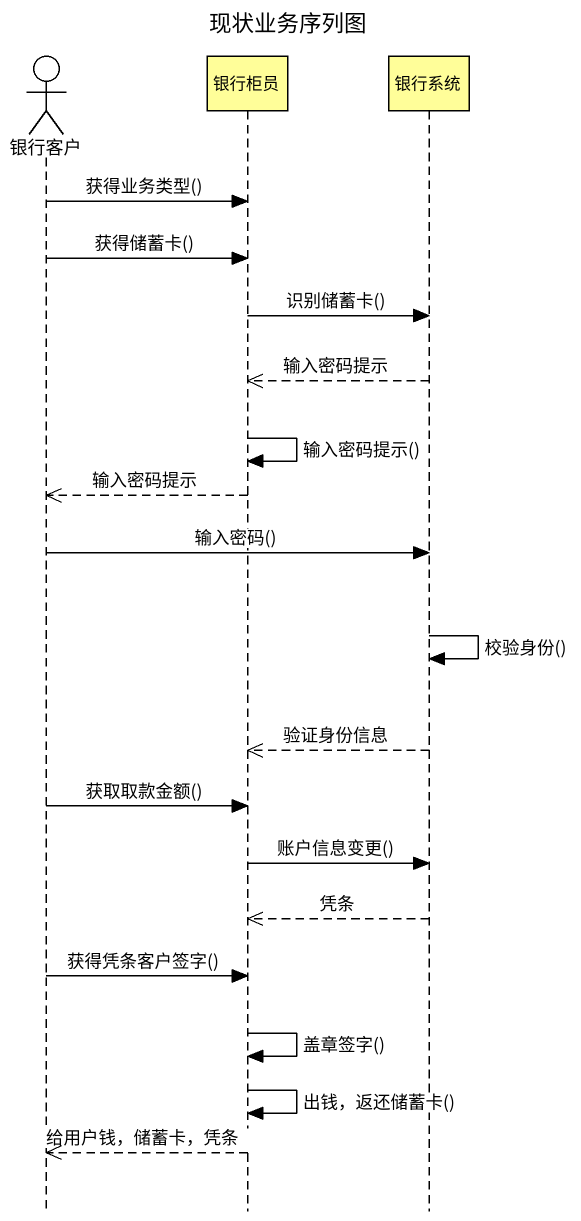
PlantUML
@startuml
title 现状业务序列图
hide footbox
actor 银行客户
participant 银行柜员 #FFFE99
participant 银行系统 #FFFE99

银行客户 -> 银行柜员 : 获得业务类型()
银行客户 -> 银行柜员 : 获得储蓄卡()
银行柜员 -> 银行系统 : 识别储蓄卡()
银行系统 -->> 银行柜员 : 输入密码提示
银行柜员 -> 银行柜员 : 输入密码提示()
银行柜员 -->> 银行客户 : 输入密码提示
银行客户 -> 银行系统 : 输入密码()
银行系统 -> 银行系统 : 校验身份()
银行系统 -->> 银行柜员 : 验证身份信息
银行客户 -> 银行柜员 : 获取取款金额()
银行柜员 -> 银行系统 : 账户信息变更()
银行系统 -->> 银行柜员 : 凭条
银行客户 -> 银行柜员 : 获得凭条客户签字()
银行柜员 -> 银行柜员 : 盖章签字()
银行柜员 -> 银行柜员 : 出钱，返还储蓄卡()
银行柜员 -->> 银行客户 : 给用户钱，储蓄卡，凭条
@enduml
